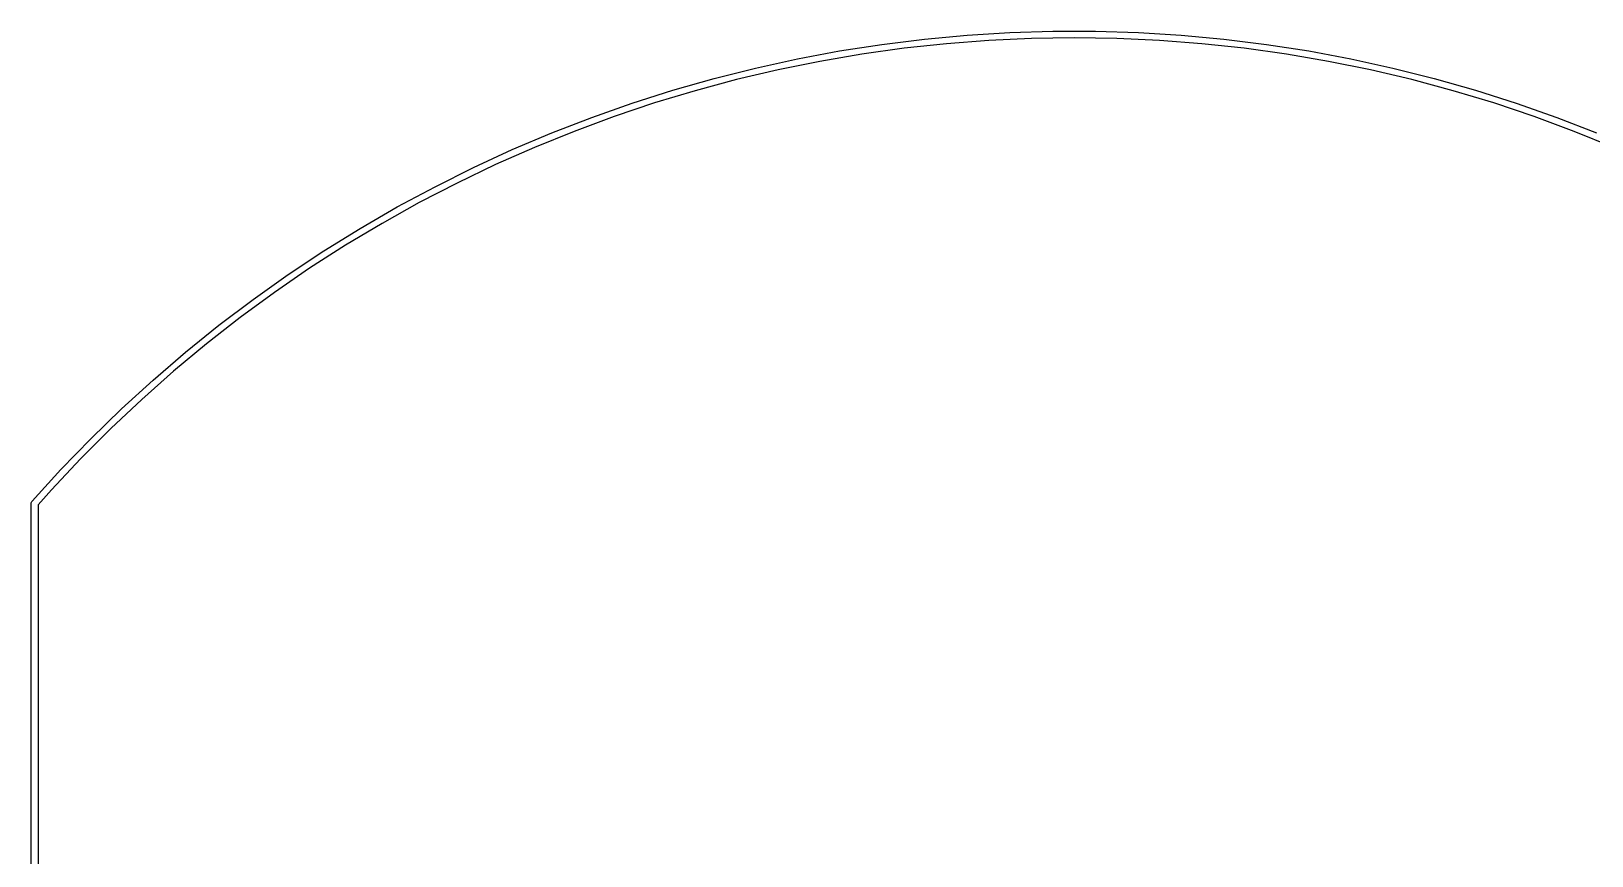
# Model space of a CAD drawing. Extents: x 0.5 to 99.4, y -99.1 to -3.9.
# Drawn here: x 3.4 to 48.44, y -27.67 to -3.86 of the extents above; entities that cross this region are included whole.
import ezdxf

# ---------------------------------------------------------------- set-up
doc = ezdxf.new("R2010")
doc.units = 0
doc.layers.add('BLACK', color=7, linetype='CONTINUOUS')

msp = doc.modelspace()

# ---------------------------------------------------------------- linework, layer by layer
at = {"layer": 'BLACK', "linetype": 'CONTINUOUS'}
for p, q in [((29.180198, -4.090866), (30.41149, -3.976626)), ((30.41149, -3.976626), (31.645718, -3.900405)), ((31.645718, -3.900405), (32.88171, -3.862277)), ((33.5, -4.052778), (32.269588, -4.071752)), ((32.88171, -3.862277), (34.118289, -3.862277)), ((34.730412, -4.071752), (33.5, -4.052778)), ((34.118289, -3.862277), (35.354281, -3.900405)), ((35.354281, -3.900405), (36.58851, -3.976626)), ((36.58851, -3.976626), (37.819801, -4.090866)), ((25.515634, -4.660438), (26.731106, -4.432935)), ((26.731106, -4.432935), (27.953015, -4.243017)), ((28.590046, -4.355995), (27.371318, -4.526217)), ((27.953015, -4.243017), (29.180198, -4.090866)), ((29.813443, -4.223432), (28.590046, -4.355995)), ((31.040346, -4.128654), (29.813443, -4.223432)), ((32.269588, -4.071752), (31.040346, -4.128654)), ((35.959653, -4.128654), (34.730412, -4.071752)), ((37.186556, -4.223432), (35.959653, -4.128654)), ((38.409953, -4.355995), (37.186556, -4.223432)), ((37.819801, -4.090866), (39.046985, -4.243017)), ((39.628681, -4.526217), (38.409953, -4.355995)), ((39.046985, -4.243017), (40.268893, -4.432934)), ((40.268893, -4.432934), (41.484365, -4.660438)), ((23.108617, -5.2273), (24.307755, -4.92531)), ((24.307755, -4.92531), (25.515634, -4.660438)), ((26.158418, -4.733935), (24.952499, -4.978954)), ((27.371318, -4.526217), (26.158418, -4.733935)), ((40.841581, -4.733935), (39.628681, -4.526217)), ((42.0475, -4.978953), (40.841581, -4.733935)), ((41.484365, -4.660438), (42.692244, -4.92531)), ((42.692244, -4.92531), (43.891382, -5.2273)), ((21.919361, -5.566121), (23.108617, -5.2273)), ((23.754709, -5.261038), (22.566186, -5.579921)), ((24.952499, -4.978954), (23.754709, -5.261038)), ((43.24529, -5.261038), (42.0475, -4.978953)), ((44.433813, -5.579921), (43.24529, -5.261038)), ((43.891382, -5.2273), (45.080638, -5.56612)), ((20.741117, -5.941449), (21.919361, -5.566121)), ((22.566186, -5.579921), (21.38806, -5.935299)), ((45.611939, -5.935299), (44.433813, -5.579921)), ((45.080638, -5.56612), (46.258882, -5.941449)), ((19.575007, -6.352929), (20.741117, -5.941449)), ((21.38806, -5.935299), (20.221453, -6.326834)), ((46.778547, -6.326834), (45.611939, -5.935299)), ((46.258882, -5.941449), (47.424992, -6.352928)), ((19.067472, -6.754153), (17.927216, -7.216851)), ((18.422138, -6.800168), (19.575007, -6.352929)), ((20.221453, -6.326834), (19.067472, -6.754153)), ((47.932527, -6.754153), (46.778547, -6.326834)), ((47.424992, -6.352928), (48.577861, -6.800168)), ((49.072783, -7.216851), (47.932527, -6.754153)), ((17.283608, -7.282742), (18.422138, -6.800168)), ((16.160498, -7.800192), (17.283608, -7.282742)), ((17.927216, -7.216851), (16.801769, -7.714488)), ((15.053878, -8.352026), (16.160498, -7.800192)), ((16.801769, -7.714488), (15.6922, -8.246589)), ((13.964798, -8.937718), (15.053878, -8.352026)), ((15.6922, -8.246589), (14.599567, -8.81265)), ((12.894296, -9.556712), (13.964798, -8.937718)), ((14.599567, -8.81265), (13.524906, -9.412131)), ((13.524906, -9.412131), (12.469241, -10.044463)), ((11.843388, -10.20842), (12.894296, -9.556712)), ((10.813075, -10.892221), (11.843388, -10.20842)), ((12.469241, -10.044463), (11.433574, -10.709045)), ((11.433574, -10.709045), (10.418892, -11.405244)), ((9.804336, -11.607465), (10.813075, -10.892221)), ((8.81813, -12.353473), (9.804336, -11.607465)), ((10.418892, -11.405244), (9.426159, -12.132399)), ((9.426159, -12.132399), (8.456318, -12.889817)), ((7.855395, -13.129534), (8.81813, -12.353473)), ((8.456318, -12.889817), (7.510293, -13.67678)), ((6.917046, -13.934911), (7.855395, -13.129534)), ((6.003977, -14.768838), (6.917046, -13.934911)), ((7.510293, -13.67678), (6.588982, -14.492537)), ((5.117055, -15.630521), (6.003977, -14.768838)), ((6.588982, -14.492537), (5.693263, -15.336314)), ((4.257124, -16.519142), (5.117055, -15.630521)), ((5.693263, -15.336314), (4.823986, -16.207308)), ((4.823986, -16.207308), (3.981978, -17.104692)), ((3.425, -17.433856), (4.257124, -16.519142)), ((3.981978, -17.104692), (3.6, -17.537796)), ((3.4, -17.499999), (3.401921, -17.48049)), ((3.4, -55.83), (3.4, -17.499999)), ((3.401921, -17.48049), (3.401983, -17.480338)), ((3.401976, -17.480217), (3.402326, -17.479512)), ((3.401983, -17.480338), (3.401976, -17.480217)), ((3.402326, -17.479512), (3.416853, -17.444442)), ((3.416853, -17.444442), (3.422592, -17.438702)), ((3.422592, -17.438702), (3.425, -17.433855)), ((3.425, -17.433855), (3.425, -17.433856)), ((3.6, -17.537796), (3.6, -55.83))]:
    msp.add_line(p, q, dxfattribs=at)

doc.saveas('drawing.dxf')
